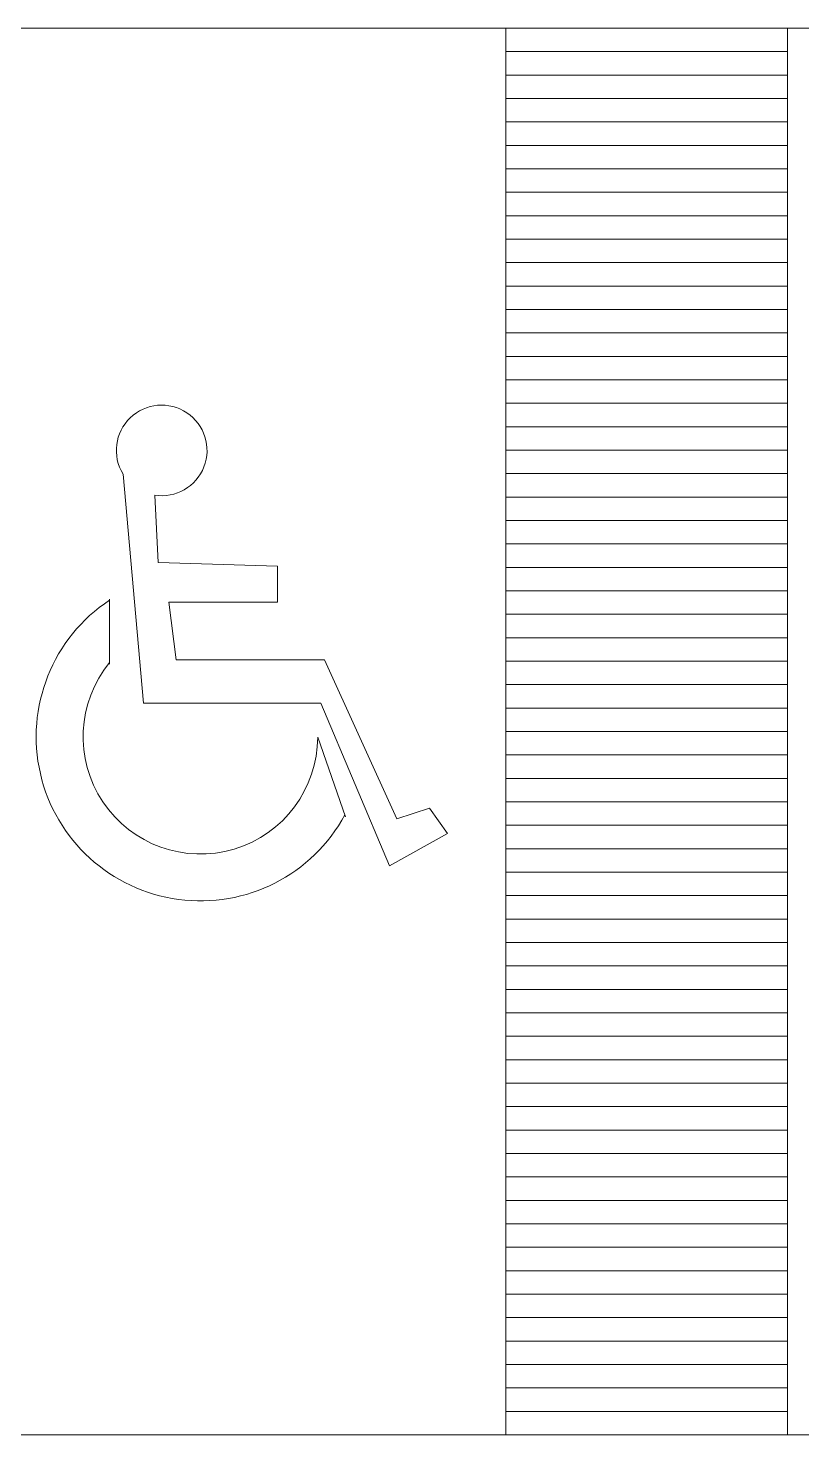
# Model space of a CAD drawing. Header units: inches. Extents: x 13 to 261, y -112 to -47.
# Drawn here: x 47.71 to 51.01, y -99.73 to -93.73 of the extents above; entities that cross this region are included whole.
import ezdxf

# ---------------------------------------------------------------- set-up
doc = ezdxf.new("R2010")
doc.units = ezdxf.units.IN
doc.header["$MEASUREMENT"] = 0
for name, color, linetype, lineweight in [('BANQUETA', 2, 'Continuous', 18), ('CAJONES', 3, 'Continuous', 20), ('SIMBOLOGIA', 10, 'Continuous', 18)]:
    doc.layers.add(name, color=color, linetype=linetype, lineweight=lineweight)

msp = doc.modelspace()

# ---------------------------------------------------------------- linework, layer by layer
at = {"layer": 'BANQUETA'}
msp.add_line((42.4507, -99.7268), (75.4507, -99.7268), dxfattribs=at)
at = {"layer": 'CAJONES'}
for p, q in [((42.5507, -93.7268), (67.7507, -93.7268)), ((49.7507, -93.7268), (49.7507, -99.7268)), ((50.9507, -93.7268), (50.9507, -99.7268)), ((49.7507, -93.8268), (50.9507, -93.8268)), ((49.7507, -93.9268), (50.9507, -93.9268)), ((49.7507, -94.0268), (50.9507, -94.0268)), ((49.7507, -94.1268), (50.9507, -94.1268)), ((49.7507, -94.2268), (50.9507, -94.2268)), ((49.7507, -94.3268), (50.9507, -94.3268)), ((49.7507, -94.4268), (50.9507, -94.4268)), ((49.7507, -94.5268), (50.9507, -94.5268)), ((49.7507, -94.6268), (50.9507, -94.6268)), ((49.7507, -94.7268), (50.9507, -94.7268)), ((49.7507, -94.8268), (50.9507, -94.8268)), ((49.7507, -94.9268), (50.9507, -94.9268)), ((49.7507, -95.0268), (50.9507, -95.0268)), ((49.7507, -95.1268), (50.9507, -95.1268)), ((49.7507, -95.2268), (50.9507, -95.2268)), ((49.7507, -95.3268), (50.9507, -95.3268)), ((49.7507, -95.4268), (50.9507, -95.4268)), ((49.7507, -95.5268), (50.9507, -95.5268)), ((49.7507, -95.6268), (50.9507, -95.6268)), ((49.7507, -95.7268), (50.9507, -95.7268)), ((49.7507, -95.8268), (50.9507, -95.8268)), ((49.7507, -95.9268), (50.9507, -95.9268)), ((49.7507, -96.0268), (50.9507, -96.0268)), ((49.7507, -96.1268), (50.9507, -96.1268)), ((49.7507, -96.2268), (50.9507, -96.2268)), ((49.7507, -96.3268), (50.9507, -96.3268)), ((49.7507, -96.4268), (50.9507, -96.4268)), ((49.7507, -96.5268), (50.9507, -96.5268)), ((49.7507, -96.6268), (50.9507, -96.6268)), ((49.7507, -96.7268), (50.9507, -96.7268)), ((49.7507, -96.8268), (50.9507, -96.8268)), ((49.7507, -96.9268), (50.9507, -96.9268)), ((49.7507, -97.0268), (50.9507, -97.0268)), ((49.7507, -97.1268), (50.9507, -97.1268)), ((49.7507, -97.2268), (50.9507, -97.2268)), ((49.7507, -97.3268), (50.9507, -97.3268)), ((49.7507, -97.4268), (50.9507, -97.4268)), ((49.7507, -97.5268), (50.9507, -97.5268)), ((49.7507, -97.6268), (50.9507, -97.6268)), ((49.7507, -97.7268), (50.9507, -97.7268)), ((49.7507, -97.8268), (50.9507, -97.8268)), ((49.7507, -97.9268), (50.9507, -97.9268)), ((49.7507, -98.0268), (50.9507, -98.0268)), ((49.7507, -98.1268), (50.9507, -98.1268)), ((49.7507, -98.2268), (50.9507, -98.2268)), ((49.7507, -98.3268), (50.9507, -98.3268)), ((49.7507, -98.4268), (50.9507, -98.4268)), ((49.7507, -98.5268), (50.9507, -98.5268)), ((49.7507, -98.6268), (50.9507, -98.6268)), ((49.7507, -98.7268), (50.9507, -98.7268)), ((49.7507, -98.8268), (50.9507, -98.8268)), ((49.7507, -98.9268), (50.9507, -98.9268)), ((49.7507, -99.0268), (50.9507, -99.0268)), ((49.7507, -99.1268), (50.9507, -99.1268)), ((49.7507, -99.2268), (50.9507, -99.2268)), ((49.7507, -99.3268), (50.9507, -99.3268)), ((49.7507, -99.4268), (50.9507, -99.4268)), ((49.7507, -99.5268), (50.9507, -99.5268)), ((49.7507, -99.6268), (50.9507, -99.6268))]:
    msp.add_line(p, q, dxfattribs=at)
at = {"layer": 'SIMBOLOGIA'}
for p, q in [((48.1187, -95.6288), (48.2063, -96.6065)), ((48.268, -96.0055), (48.2537, -95.7188)), ((48.7768, -96.021), (48.268, -96.0055)), ((48.7768, -96.175), (48.7768, -96.021)), ((48.0613, -96.1623), (48.0616, -96.4402)), ((48.3143, -96.175), (48.7768, -96.175)), ((48.3451, -96.4216), (48.3143, -96.175)), ((48.9773, -96.4216), (48.3451, -96.4216)), ((49.2857, -97.0995), (48.9773, -96.4216)), ((48.2063, -96.6065), (48.9619, -96.6065)), ((48.9619, -96.6065), (49.2548, -97.2998)), ((48.9484, -96.7508), (49.0673, -97.0901)), ((49.4244, -97.0533), (49.2857, -97.0995)), ((49.5015, -97.1612), (49.4244, -97.0533)), ((49.2548, -97.2998), (49.5015, -97.1612))]:
    msp.add_line(p, q, dxfattribs=at)
for centre, radius, start, end in [((48.2834, -95.5279), 0.1932, 261.13496, 211.498), ((48.4484, -96.7494), 0.7, 123.57228, 331.63874), ((48.4484, -96.7494), 0.5, 140.67404, 359.84651)]:
    msp.add_arc(centre, radius, start, end, dxfattribs=at)

doc.saveas('drawing.dxf')
